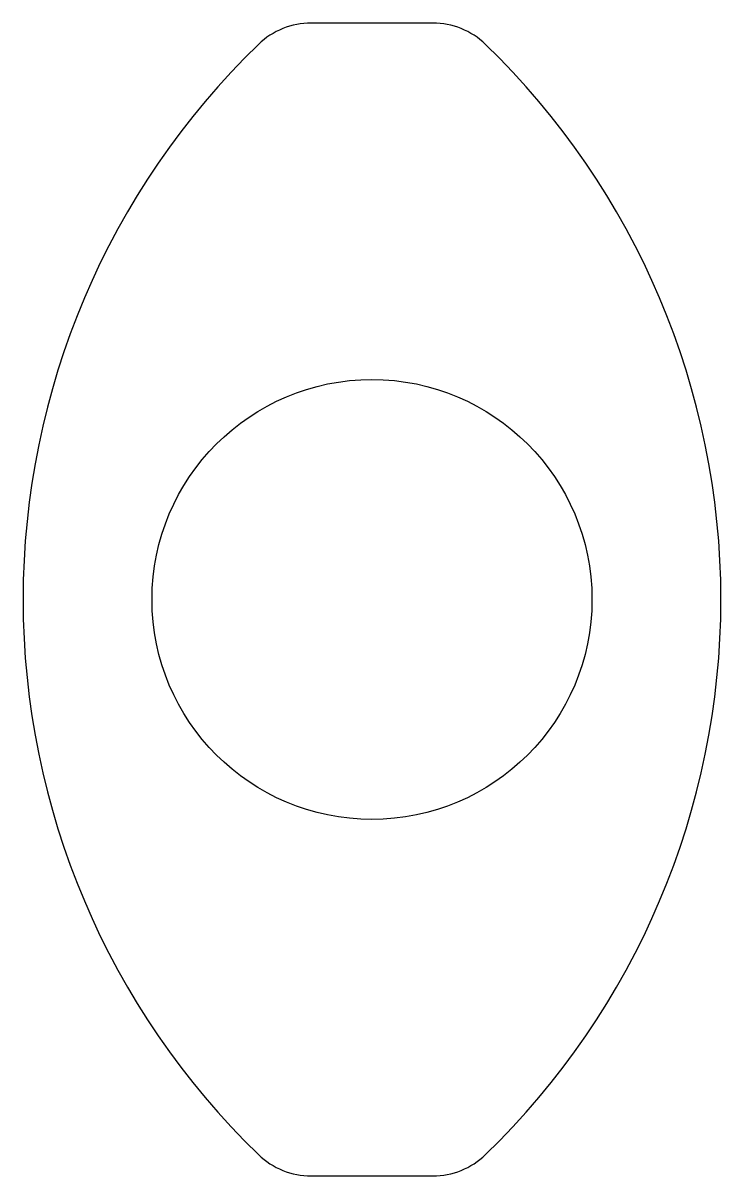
# Model space of a CAD drawing. Extents: x 780.5 to 803.5, y 604.1 to 642.1.
import ezdxf

# ---------------------------------------------------------------- set-up
doc = ezdxf.new("R2010")
doc.units = 0
doc.layers.get('0').update_dxf_attribs({"linetype": 'CONTINUOUS'})

msp = doc.modelspace()

# ---------------------------------------------------------------- linework, layer by layer
for p, q in [((794.044, 642.087), (790.04, 642.087)), ((790.04, 604.087), (794.044, 604.087))]:
    msp.add_line(p, q)
msp.add_circle((792.042, 623.087), 7.25)
for centre, radius, start, end in [((790.04, 639.587), 2.5, 90, 134.0318), ((794.044, 639.587), 2.5, 45.9682, 90), ((805.992, 623.087), 25.45, 134.0318, 225.9682), ((778.092, 623.087), 25.45, 314.0318, 45.9682), ((790.04, 606.587), 2.5, 225.9682, 270), ((794.044, 606.587), 2.5, 270, 314.0318)]:
    msp.add_arc(centre, radius, start, end)

doc.saveas('drawing.dxf')
